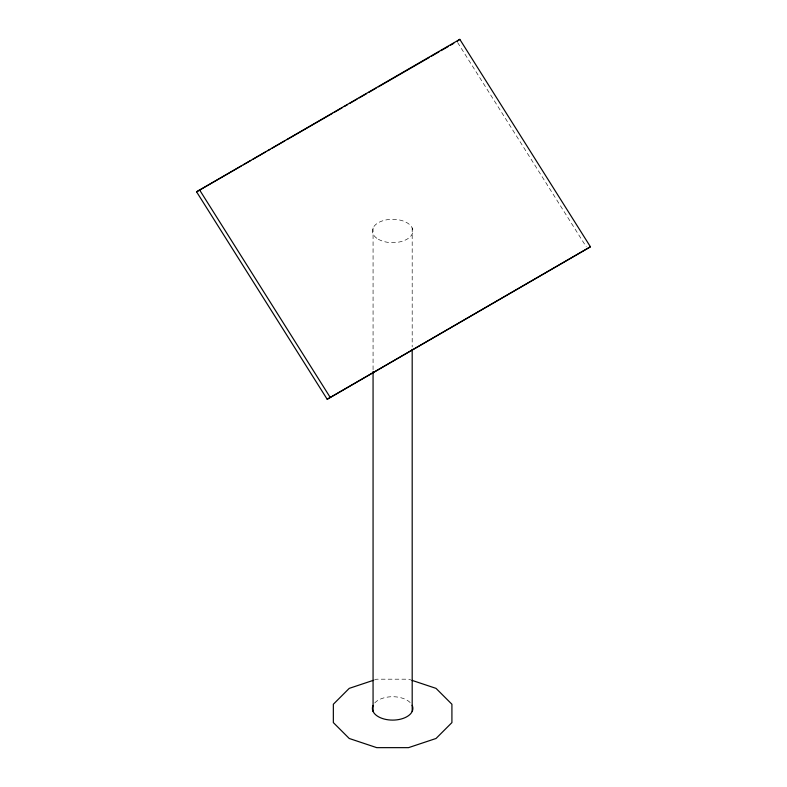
<?xml version="1.0" encoding="UTF-8"?>
<svg xmlns="http://www.w3.org/2000/svg" width="787" height="787" viewBox="0 0 787 787"><rect width="100%" height="100%" fill="white"/><g stroke="black" fill="none" stroke-linecap="round" stroke-linejoin="round"><path stroke-width="0.59" stroke-dasharray="3.94 2.95" d="M374.455 679.958L376.747 679.191L408.522 679.191L410.814 679.958M457.611 42.508L586.276 246.843M412.191 227.945L412.191 346.998M373.068 227.945L373.068 370.323M374.72 702.958A20.255 11.697 0 0 1 394.887 696.79A20.255 11.697 0 0 1 412.191 705.388M378.311 239.238A20.255 11.697 0 0 0 412.191 234.005A20.255 11.697 0 0 0 387.391 219.681A20.255 11.697 0 0 0 378.311 239.238"/><path stroke-width="1.18" d="M196.563 191.812L459.815 39.35L590.437 246.793L327.185 399.255L196.563 191.812L241.206 166.037M456.962 41.475L459.815 39.35M327.185 399.255L590.437 246.793M243.331 164.808L250.768 160.509M252.893 159.289L265.652 151.921M267.777 150.691L269.902 149.471M272.027 148.241L284.776 140.873M286.901 139.653L332.606 113.269M334.731 112.039L342.178 107.74M344.303 106.511L347.49 104.671M349.615 103.451L357.052 99.152M359.177 97.922L366.614 93.623M368.749 92.404L376.186 88.105M378.311 86.875L429.328 57.421M431.453 56.202L438.89 51.903M441.015 50.673L448.462 46.384M450.587 45.154L453.774 43.315M373.304 680.342L349.231 688.369L333.344 704.247L333.344 722.594L349.231 738.481L376.747 747.65L408.522 747.65L436.028 738.481L451.915 722.594L451.915 704.247L436.028 688.369L411.955 680.342M199.426 189.687L330.038 397.14M412.191 349.369L412.191 711.438M373.068 371.464L373.068 711.438M412.191 705.388A20.255 11.697 0 0 1 392.634 720.105A20.255 11.697 0 0 1 373.068 705.388"/></g></svg>
